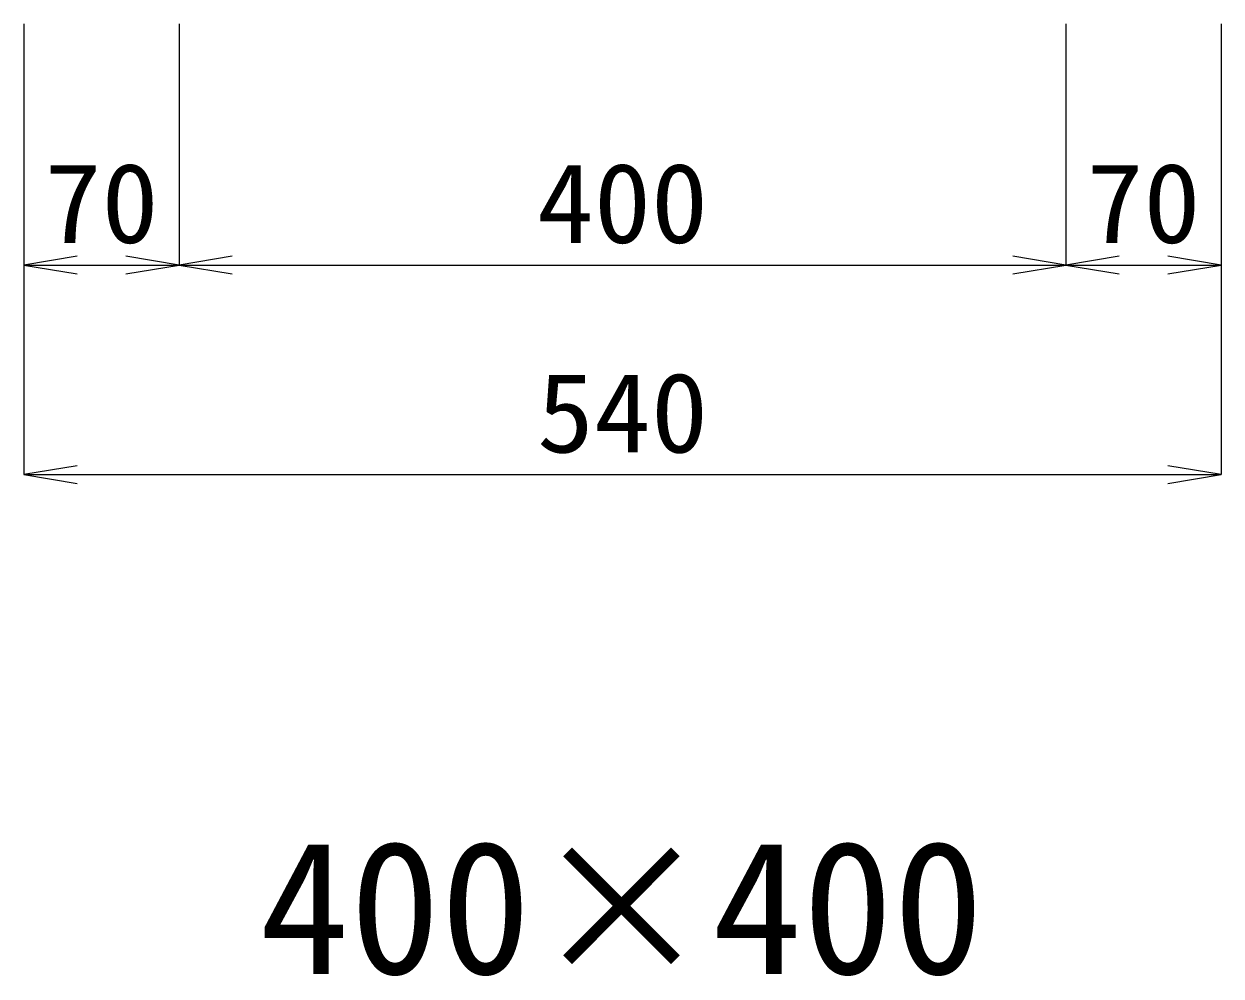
# Model space of a CAD drawing. Units: millimetres at full size. Extents: x -734 to 58102, y 49499 to 87169.
# Drawn here: x 40232 to 40772, y 76594 to 77023 of the extents above; entities that cross this region are included whole.
import ezdxf
from ezdxf.enums import TextEntityAlignment as Align

# ---------------------------------------------------------------- set-up
doc = ezdxf.new("R2010")
doc.units = ezdxf.units.MM
doc.header["$LTSCALE"] = 50
doc.layers.add('0_2', color=7, linetype='Continuous')
doc.layers.add('寸法線', color=7, linetype='Continuous', lineweight=13)
doc.styles.add('ＭＳ 明朝', font='')
doc.styles.get('ＭＳ 明朝').set_extended_font_data('MS Mincho')

# ---------------------------------------------------------------- blocks, each defined once
blk = doc.blocks.new('open_arrow')
at = {"color": 0, "linetype": 'Continuous', "lineweight": -2}
blk.add_lwpolyline([(7.5, 1.25), (0, 0), (7.5, -1.25)], dxfattribs=at)

msp = doc.modelspace()

# ---------------------------------------------------------------- linework, layer by layer
at = {"layer": '寸法線'}
for p, q in [((40231.67, 77023.03), (40231.67, 76914.3)), ((40231.67, 77023.03), (40231.67, 76819.78)), ((40301.67, 77023.03), (40301.67, 76914.3)), ((40301.67, 77023.03), (40301.67, 76914.3)), ((40701.67, 77023.03), (40701.67, 76914.3)), ((40701.67, 77023.03), (40701.67, 76914.3)), ((40771.67, 77023.03), (40771.67, 76914.3)), ((40771.67, 77023.03), (40771.67, 76819.78)), ((40231.67, 76914.3), (40301.67, 76914.3)), ((40301.67, 76914.3), (40701.67, 76914.3)), ((40701.67, 76914.3), (40771.67, 76914.3)), ((40231.67, 76819.78), (40771.67, 76819.78))]:
    msp.add_line(p, q, dxfattribs=at)

# ---------------------------------------------------------------- block references
at = {"layer": '寸法線', "xscale": 3.2, "yscale": 3.2}
for p in [(40231.67, 76914.3), (40301.67, 76914.3), (40701.67, 76914.3), (40231.67, 76819.78)]:
    msp.add_blockref('open_arrow', p, dxfattribs=at)
at = {"layer": '寸法線', "xscale": 3.2, "yscale": 3.2, "rotation": 180}
for p in [(40301.67, 76914.3), (40701.67, 76914.3), (40771.67, 76914.3), (40771.67, 76819.78)]:
    msp.add_blockref('open_arrow', p, dxfattribs=at)

# ---------------------------------------------------------------- texts
at = {"layer": '0_2', "style": 'ＭＳ 明朝'}
msp.add_text('400×400', height=60.04, dxfattribs=at).set_placement((40501.19, 76624.64), align=Align.MIDDLE_CENTER)
at = {"layer": '寸法線', "style": 'ＭＳ 明朝', "width": 1.05}
for s, p in [('70', (40266.67, 76942.3)), ('400', (40501.67, 76942.3)), ('70', (40736.67, 76942.3)), ('540', (40501.67, 76847.78))]:
    msp.add_text(s, height=36.03, dxfattribs=at).set_placement(p, align=Align.MIDDLE_CENTER)

doc.saveas('drawing.dxf')
